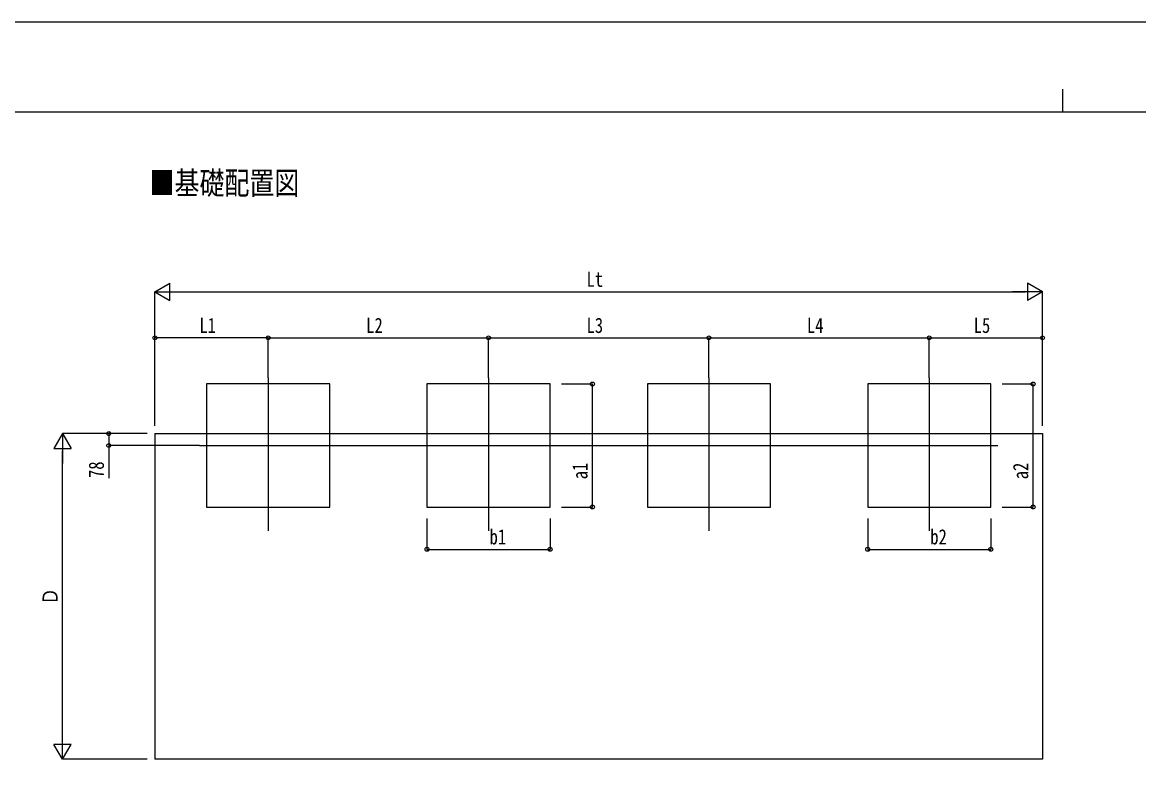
# Model space of a CAD drawing. Units: millimetres, scale not verified. Extents: x -12615 to 12615, y -8910 to 8910.
# Drawn here: x -6775 to 480, y 4025 to 8910 of the extents above; entities that cross this region are included whole.
import ezdxf
from ezdxf.enums import TextEntityAlignment as Align

# ---------------------------------------------------------------- set-up
doc = ezdxf.new("R2010")
doc.units = ezdxf.units.MM
doc.header["$LTSCALE"] = 40
for name, color, linetype in [('0-2_USER1', 3, 'Continuous'), ('0-3_YKK_12', 2, 'Continuous'), ('0-5_YKK_A1', 4, 'Continuous'), ('0-6_YKK_D', 6, 'Continuous'), ('0-7_YKK_ZWAK', 7, 'Continuous')]:
    doc.layers.add(name, color=color, linetype=linetype)
doc.styles.add('ＭＳ ゴシック', font='')
doc.styles.get('ＭＳ ゴシック').set_extended_font_data('MS Gothic')

msp = doc.modelspace()

# ---------------------------------------------------------------- linework, layer by layer
at = {"layer": '0-3_YKK_12'}
for p, q in [((-5177.46, 6598.87), (-5177.46, 5603.7)), ((-3745.46, 6598.87), (-3745.46, 5603.7)), ((-2313.46, 6598.87), (-2313.46, 5603.7)), ((-881.46, 6598.87), (-881.46, 5603.7)), ((-5622.9, 6158.78), (-435.32, 6158.78))]:
    msp.add_line(p, q, dxfattribs=at)
at = {"layer": '0-5_YKK_A1'}
for p, q in [((-5913.46, 6236.58), (-145.46, 6236.58)), ((-5913.46, 6236.58), (-5913.46, 4118.58)), ((-145.46, 6236.58), (-145.46, 4118.58)), ((-145.46, 4118.58), (-5913.46, 4118.58))]:
    msp.add_line(p, q, dxfattribs=at)
for points in [[(-5577.46, 5758.78), (-4777.46, 5758.78), (-4777.46, 6558.78), (-5577.46, 6558.78)], [(-4145.46, 5758.78), (-3345.46, 5758.78), (-3345.46, 6558.78), (-4145.46, 6558.78)], [(-2713.46, 5758.78), (-1913.46, 5758.78), (-1913.46, 6558.78), (-2713.46, 6558.78)], [(-1281.46, 5758.78), (-481.46, 5758.78), (-481.46, 6558.78), (-1281.46, 6558.78)]]:
    msp.add_lwpolyline(points, close=True, dxfattribs=at)
at = {"layer": '0-6_YKK_D'}
for p, q in [((-5913.46, 7158.78), (-5816.03, 7215.03)), ((-5816.03, 7102.53), (-5816.03, 7215.03)), ((-145.46, 7158.78), (-242.89, 7215.03)), ((-242.89, 7215.03), (-242.89, 7102.53)), ((-5913.46, 6286.58), (-5913.46, 7159.78)), ((-5913.46, 7158.78), (-5816.03, 7102.53)), ((-5913.46, 7158.78), (-5718.61, 7158.78)), ((-5800.96, 7158.78), (-257.96, 7158.78)), ((-145.46, 7158.78), (-340.32, 7158.78)), ((-145.46, 7158.78), (-242.89, 7102.53)), ((-145.46, 6286.58), (-145.46, 7159.78)), ((-5913.46, 6286.58), (-5913.46, 6859.78)), ((-5177.46, 6858.78), (-5913.46, 6858.78)), ((-5177.46, 6598.87), (-5177.46, 6859.78)), ((-5177.46, 6598.87), (-5177.46, 6859.78)), ((-5177.46, 6858.78), (-3745.46, 6858.78)), ((-3745.46, 6598.87), (-3745.46, 6859.78)), ((-3745.46, 6598.87), (-3745.46, 6859.78)), ((-3745.46, 6858.78), (-2313.46, 6858.78)), ((-2313.46, 6598.87), (-2313.46, 6859.78)), ((-2313.46, 6598.87), (-2313.46, 6859.78)), ((-2313.46, 6858.78), (-881.46, 6858.78)), ((-881.46, 6598.87), (-881.46, 6859.78)), ((-881.46, 6598.87), (-881.46, 6859.78)), ((-881.46, 6858.78), (-145.46, 6858.78)), ((-145.46, 6286.58), (-145.46, 6859.78)), ((-3270.46, 6558.78), (-3069.46, 6558.78)), ((-3070.46, 5758.78), (-3070.46, 6558.78)), ((-406.46, 6558.78), (-205.46, 6558.78)), ((-206.46, 5758.78), (-206.46, 6558.78)), ((-6513.46, 6236.58), (-6569.71, 6139.15)), ((-5963.46, 6236.58), (-6514.46, 6236.58)), ((-6513.46, 6236.58), (-6457.21, 6139.15)), ((-6513.46, 6236.58), (-6513.46, 6041.73)), ((-5963.46, 6236.58), (-6214.46, 6236.58)), ((-6569.71, 6139.15), (-6457.21, 6139.15)), ((-6513.46, 4231.08), (-6513.46, 6124.08)), ((-5622.9, 6158.78), (-6214.46, 6158.78)), ((-3270.46, 5758.78), (-3069.46, 5758.78)), ((-406.46, 5758.78), (-205.46, 5758.78)), ((-4145.46, 5683.78), (-4145.46, 5482.78)), ((-3345.46, 5684.76), (-3345.46, 5482.78)), ((-1281.46, 5683.78), (-1281.46, 5482.78)), ((-481.46, 5684.76), (-481.46, 5482.78)), ((-4145.46, 5483.78), (-3345.46, 5483.78)), ((-1281.46, 5483.78), (-481.46, 5483.78)), ((-6513.46, 4118.58), (-6513.46, 4313.44)), ((-6513.46, 4118.58), (-6569.71, 4216.01)), ((-6457.21, 4216.01), (-6569.71, 4216.01)), ((-6513.46, 4118.58), (-6457.21, 4216.01)), ((-5963.46, 4118.58), (-6514.46, 4118.58))]:
    msp.add_line(p, q, dxfattribs=at)
msp.add_lwpolyline([(-6213.46, 6236.58), (-6213.46, 6158.78), (-6213.46, 5945.38)], dxfattribs=at)
for centre in [(-5913.46, 6858.78), (-5177.46, 6858.78), (-5177.46, 6858.78), (-3745.46, 6858.78), (-3745.46, 6858.78), (-2313.46, 6858.78), (-2313.46, 6858.78), (-881.46, 6858.78), (-881.46, 6858.78), (-145.46, 6858.78), (-3070.46, 6558.78), (-206.46, 6558.78), (-6213.46, 6236.58), (-6213.46, 6158.78), (-3070.46, 5758.78), (-206.46, 5758.78), (-4145.46, 5483.78), (-3345.46, 5483.78), (-1281.46, 5483.78), (-481.46, 5483.78)]:
    msp.add_circle(centre, 12.75, dxfattribs=at)
at = {"layer": '0-7_YKK_ZWAK'}
for p, q in [((-14.94, 8475), (-14.94, 8325)), ((11685.06, 8325), (-11714.94, 8325))]:
    msp.add_line(p, q, dxfattribs=at)
msp.add_lwpolyline([(-12615, -8910), (12615, -8910), (12615, 8910), (-12615, 8910)], close=True, dxfattribs=at)

# ---------------------------------------------------------------- texts
at = {"layer": '0-2_USER1', "style": 'ＭＳ ゴシック', "width": 0.8}
msp.add_text('■基礎配置図', height=148.5, dxfattribs=at).set_placement((-5947.9, 7746.37), align=Align.BOTTOM_LEFT)
at = {"layer": '0-6_YKK_D', "style": 'ＭＳ ゴシック', "width": 0.8}
for s, p in [('Lt', (-3108.66, 7160.78)), ('L1', (-5624.66, 6860.78)), ('L2', (-4540.66, 6860.78)), ('L3', (-3108.66, 6860.78)), ('L4', (-1676.66, 6860.78)), ('L5', (-592.66, 6860.78)), ('b1', (-3738.57, 5485.78)), ('b2', (-874.57, 5485.78))]:
    msp.add_text(s, height=98.97, dxfattribs=at).set_placement(p, align=Align.BOTTOM_LEFT)
for s, p in [('78', (-6215.46, 5947.38)), ('a1', (-3072.46, 5939.13)), ('a2', (-208.46, 5939.13)), ('Ｄ', (-6515.46, 5123.58))]:
    msp.add_text(s, height=98.97, rotation=90, dxfattribs=at).set_placement(p, align=Align.BOTTOM_LEFT)

doc.saveas('drawing.dxf')
